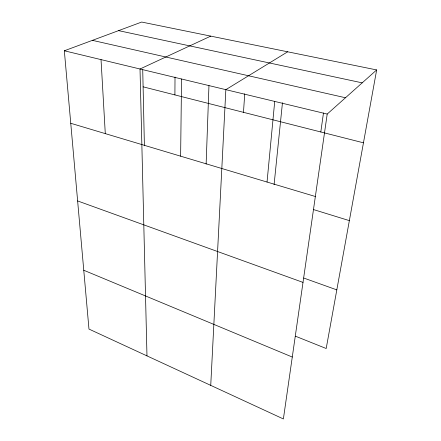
<?xml version="1.0" encoding="UTF-8"?>
<svg xmlns="http://www.w3.org/2000/svg" width="441" height="441" viewBox="0 0 441 441"><rect width="100%" height="100%" fill="white"/><g stroke="black" fill="none" stroke-linecap="round" stroke-linejoin="round"><path stroke-width="0.66" d="M174.906 94.909L175.016 77.032M180.628 156.175L181.543 78.994M206.129 164.091L208.962 85.554M210.737 385.362L225.847 89.661L287.67 51.801M243.476 112.334L244.738 93.812M267.037 182.039L274.715 101.424M274.082 184.674L282.461 102.731M320.811 131.98L323.479 112.946M376.664 69.937L327.205 114.059L283.381 418.95L88.972 329.074L64.336 50.781L141.682 22.05L376.664 69.937L326.191 348.506L295.542 336.224M210.748 36.123L140.018 69L146.98 355.893M118.579 30.633L362.188 82.853M92.406 40.352L345.485 97.753M64.336 50.781L327.205 114.059M143.105 86.833L363.461 142.812M70.758 123.287L315.354 196.504M313.353 209.519L349.36 220.632M303.739 278.034L336.814 289.88M77.633 200.942L303.011 282.4M83.768 270.25L292.278 357.039M101.028 59.612L105.289 133.623M142.73 69.783L144.4 145.822"/></g></svg>
